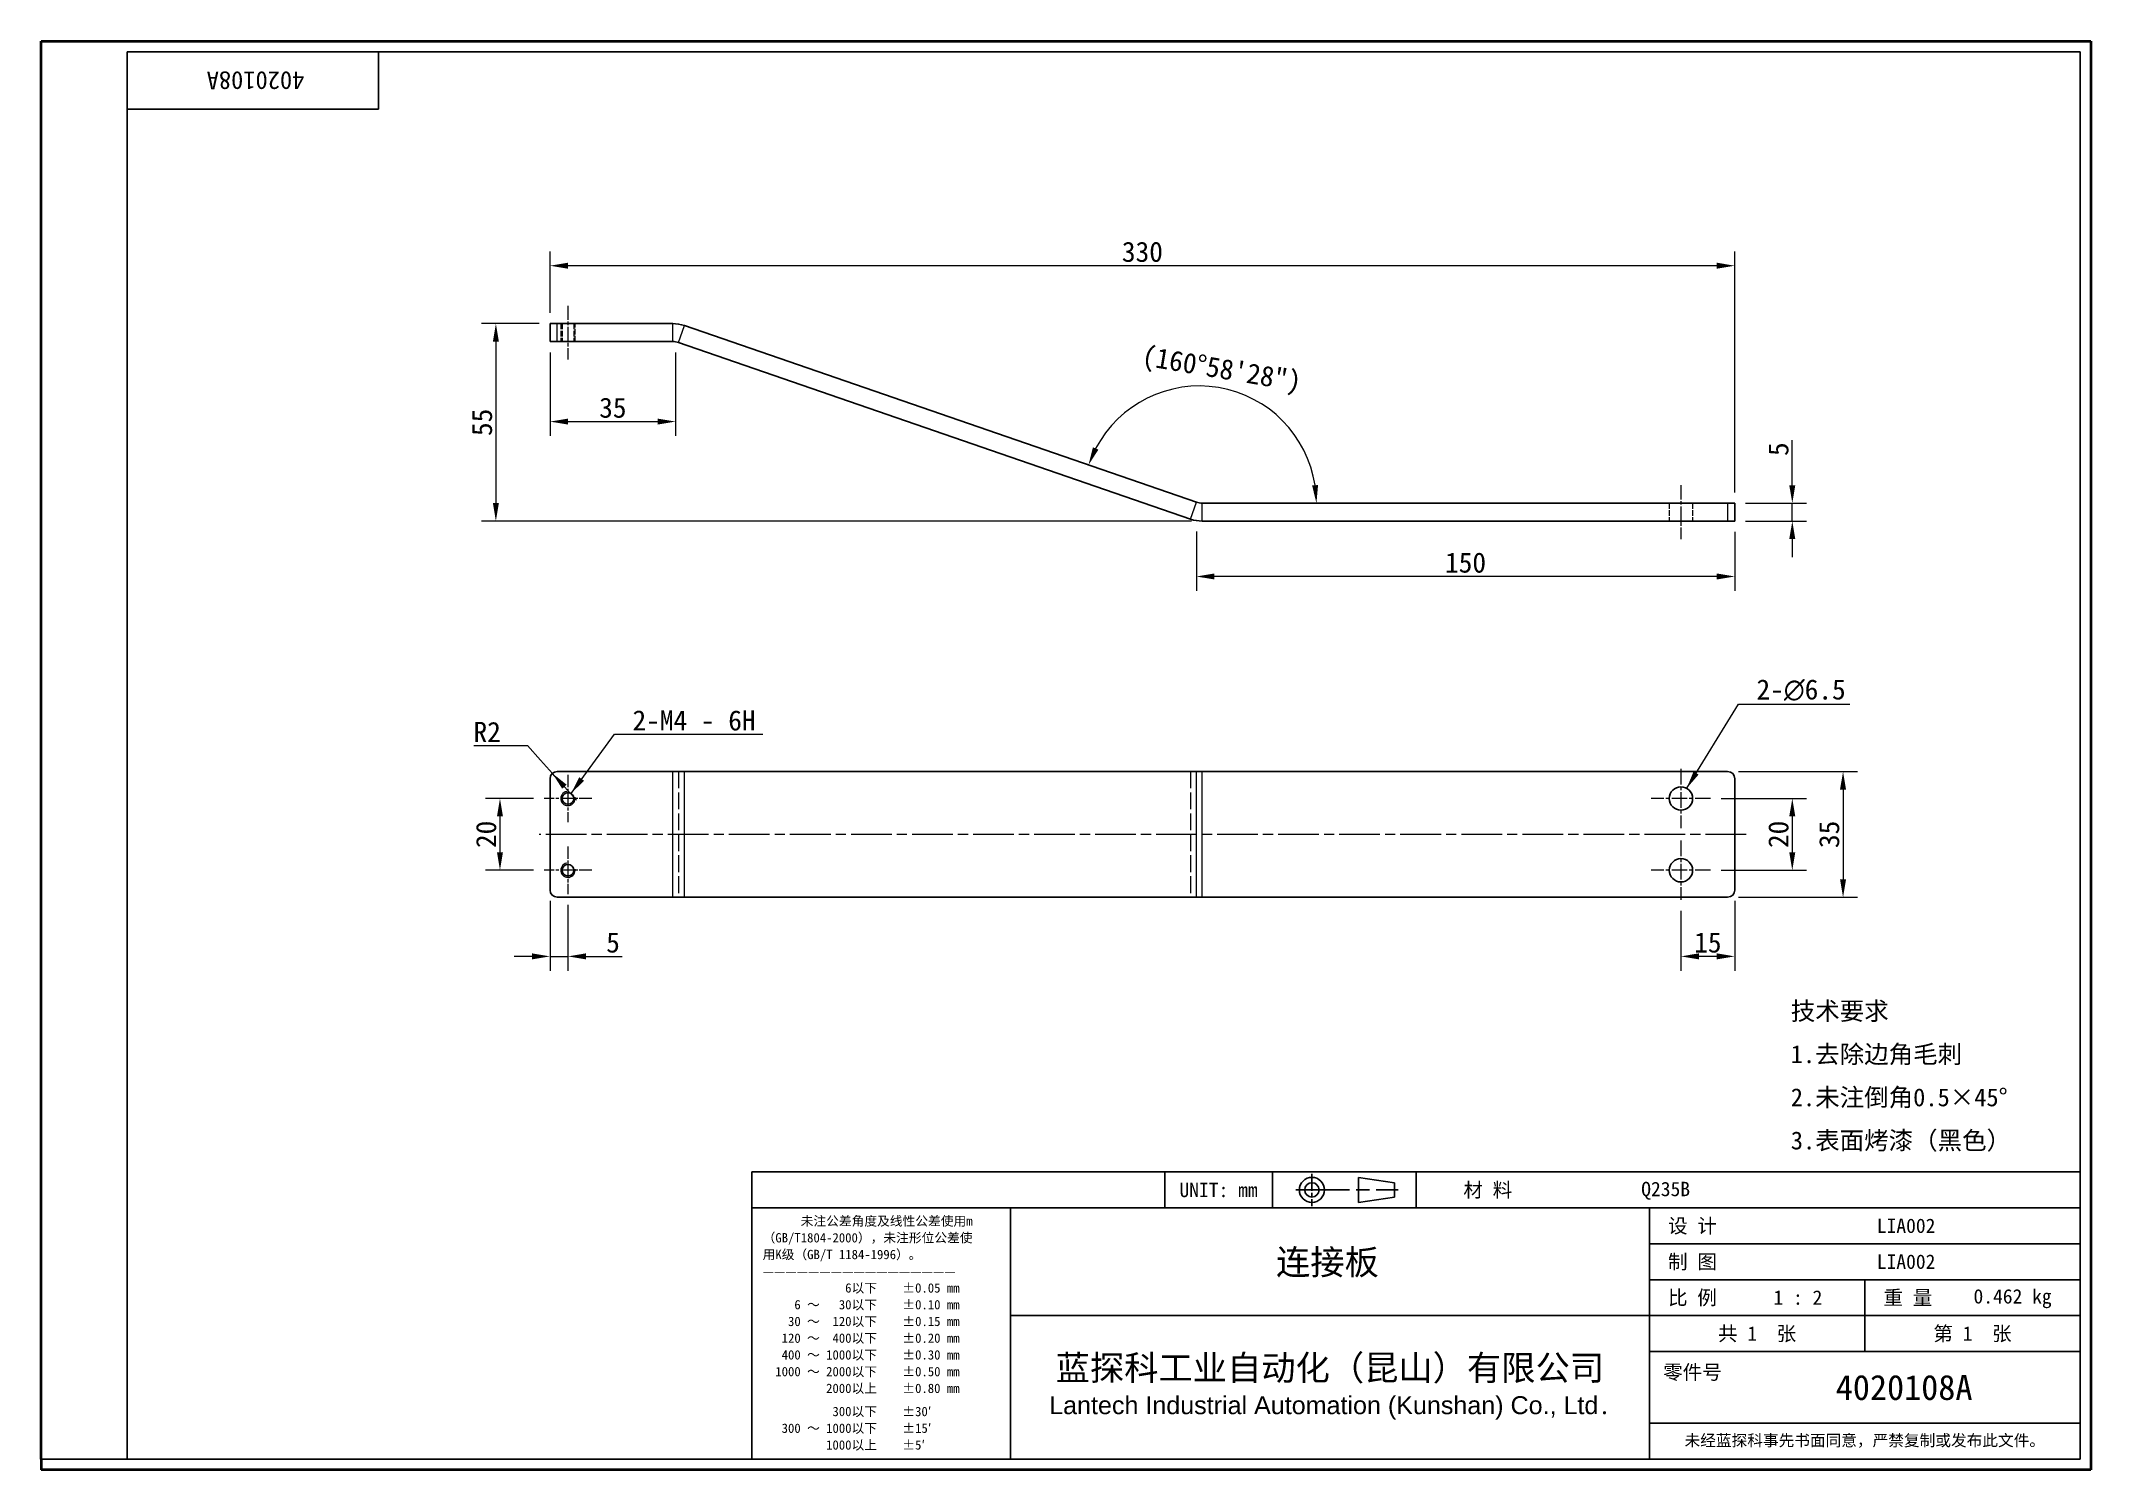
# Model space of a CAD drawing. Header units: millimetres. Extents: x 12 to 583, y 11 to 409.
import ezdxf
from ezdxf.enums import TextEntityAlignment as Align

# ---------------------------------------------------------------- set-up
doc = ezdxf.new("R2010")
doc.units = ezdxf.units.MM
doc.header["$LTSCALE"] = 2
doc.linetypes.add('CHAIN', pattern=[0.3543, 0.2362, -0.0295, 0.0591, -0.0295])
doc.linetypes.add('DASHED', pattern=[0.2067, 0.1654, -0.0413])
for name, color, linetype, lineweight in [('1', 7, 'Continuous', 18), ('可见 (ISO)', 7, 'Continuous', 25), ('可见窄的 (ISO)', 7, 'Continuous', 18), ('图框 (ISO)', 7, 'Continuous', 35), ('标题 (ISO)', 7, 'Continuous', 25)]:
    doc.layers.add(name, color=color, linetype=linetype, lineweight=lineweight)
for name, color, linetype, lineweight, true_color in [('中心标记 (ISO)', 1, 'CHAIN', 18, 0xff0000), ('中心线 (ISO)', 1, 'CHAIN', 18, 0xff0000), ('尺寸 (ISO)', 7, 'Continuous', 18, 0x008000), ('符号 (ISO)', 7, 'Continuous', 18, 0x008000), ('隐藏 (ISO)', 5, 'DASHED', 18, 0x0000ff), ('隐藏窄的 (ISO)', 5, 'DASHED', 18, 0x0000ff)]:
    doc.layers.add(name, color=color, linetype=linetype, lineweight=lineweight, true_color=true_color)
doc.styles.add('文本样式164', font='SimSun.ttf')
doc.styles.add('文本样式165', font='SimSun.ttf')
doc.styles.add('文本样式74', font='SimSun.ttf')
doc.styles.add('最新国标', font='simfang.ttf')
doc.styles.add('注释文本 (ISO)', font='simfang.ttf')
doc.dimstyles.new('默认 (GB)', dxfattribs={"dimscale": 2, "dimtxt": 2.8, "dimasz": 2.5, "dimexe": 2, "dimexo": 1.5, "dimgap": 0.5, "dimtad": 1, "dimtoh": 1, "dimdsep": 46, "dimtxsty": '最新国标', "dimcen": 0.09, "dimdle": 10, "dimclrd": 256, "dimclre": 256, "dimclrt": 256, "dimaunit": 1, "dimadec": 3, "dimazin": 2, "dimtfac": 0.535714, "dimtmove": 0, "dimatfit": 3, "dimfxl": 0, "dimtolj": 1, "dimtzin": 0, "dimlwd": -1, "dimlwe": -1, "dimarcsym": 0})
doc.dimstyles.new('默认 (GB)$7', dxfattribs={"dimscale": 2, "dimtxt": 2.8, "dimasz": 2.5, "dimexe": 2, "dimexo": 1.5, "dimgap": 0.5, "dimtad": 1, "dimtoh": 1, "dimdsep": 46, "dimtxsty": '最新国标', "dimcen": 0.09, "dimdle": 10, "dimclrd": 256, "dimclre": 256, "dimclrt": 256, "dimaunit": 1, "dimadec": 3, "dimazin": 2, "dimtfac": 0.535714, "dimtmove": 0, "dimatfit": 3, "dimfxl": 0, "dimtolj": 1, "dimtzin": 0, "dimlwd": -1, "dimlwe": -1, "dimarcsym": 0})

# ---------------------------------------------------------------- blocks, each defined once
blk = doc.blocks.new('图框 最新国标')
at = {"layer": '图框 (ISO)'}
for p, q in [((6, 7), (6, 204.5)), ((6, 204.5), (291.5, 204.5)), ((291.5, 204.5), (291.5, 5.5)), ((6, 7), (6, 5.5)), ((6, 7), (6, 5.5)), ((291.5, 5.5), (6, 5.5))]:
    blk.add_line(p, q, dxfattribs=at)
at = {"layer": '图框 (ISO)', "color": 7, "linetype": 'Continuous', "lineweight": 25}
for p, q in [((18, 203), (290, 203)), ((18, 7), (18, 203)), ((18, 203), (290, 203)), ((53, 203), (53, 195)), ((290, 203), (290, 7)), ((290, 203), (290, 7)), ((53, 195), (18, 195)), ((290, 7), (6, 7)), ((290, 7), (18, 7))]:
    blk.add_line(p, q, dxfattribs=at)
at = {"layer": '图框 (ISO)', "style": '文本样式74'}
blk.add_attdef('零件代号_001', (42.68, 200.25), '', height=2.5, rotation=180, dxfattribs=at)
blk = doc.blocks.new('标题栏 最新国标')
at = {"layer": '标题 (ISO)'}
for p, q in [((381.98, -183.84), (196.98, -183.84)), ((196.98, -183.84), (196.98, -223.84)), ((254.48, -183.84), (254.48, -188.84)), ((269.48, -183.84), (269.48, -188.84)), ((281.48, -188.09), (281.48, -184.59)), ((281.48, -184.59), (286.48, -185.34)), ((286.48, -185.34), (286.48, -187.34)), ((289.48, -183.84), (289.48, -188.84)), ((381.98, -223.84), (381.98, -183.84)), ((383.48, -183.84), (383.48, -225.34)), ((286.48, -187.34), (281.48, -188.09)), ((196.98, -188.84), (381.98, -188.84)), ((232.98, -188.84), (232.98, -223.84)), ((321.98, -188.84), (321.98, -223.84)), ((321.98, -193.84), (381.98, -193.84)), ((321.98, -198.84), (381.98, -198.84)), ((351.98, -198.84), (351.98, -208.84)), ((321.98, -203.84), (232.98, -203.84)), ((321.98, -203.84), (381.98, -203.84)), ((321.98, -208.84), (381.98, -208.84)), ((321.98, -218.84), (381.98, -218.84)), ((196.98, -223.84), (381.98, -223.84)), ((383.48, -225.34), (196.98, -225.34))]:
    blk.add_line(p, q, dxfattribs=at)
at = {"layer": '标题 (ISO)', "linetype": 'CHAIN', "ltscale": 5.000333}
blk.add_line((274.98, -184.09), (274.98, -188.59), dxfattribs=at)
at = {"layer": '标题 (ISO)', "linetype": 'CHAIN', "ltscale": 15.834605}
blk.add_line((272.73, -186.34), (286.98, -186.34), dxfattribs=at)
at = {"layer": '标题 (ISO)'}
for radius in [1.75, 1]:
    blk.add_circle((274.98, -186.34), radius, dxfattribs=at)
at = {"layer": '1', "style": '文本样式164'}
for s, p in [('UNIT: mm', (261.98, -186.34)), ('材 料', (299.48, -186.34)), ('设 计', (327.98, -191.34)), ('制 图', (327.98, -196.34)), ('比 例', (327.98, -201.34)), ('重 量', (357.98, -201.34)), ('共 1  张', (336.98, -206.34)), ('第 1  张', (366.98, -206.34))]:
    blk.add_text(s, height=2, dxfattribs=at).set_placement(p, align=Align.MIDDLE_CENTER)
at = {"layer": '标题 (ISO)', "char_height": 2, "style": '注释文本 (ISO)'}
for s, insert, attachment_point, line_spacing_factor in [('{\\fSimSun|b0|i0|c134|p2;\\H0.65x;      未注公差角度及线性公差使用m\\P（GB/T1804-2000），未注形位公差使\\P用K级（GB/T 1184-1996）。\\P—————————————————\\P             6以下    ±0.05 mm\\P     6 ～   30以下    ±0.10 mm\\P    30 ～  120以下    ±0.15 mm\\P   120 ～  400以下    ±0.20 mm\\P   400 ～ 1000以下    ±0.30 mm\\P  1000 ～ 2000以下    ±0.50 mm\\P          2000以上    ±0.80 mm\\P\\H0.38462x;\\P\\H2.6x;           300以下    ±30′\\P   300 ～ 1000以下    ±15′\\P          1000以上    ±5′}', (198.48, -206.34), 4, 1.075116), ('{\\fMicrosoft YaHei|b0|i0|c134|p34;\\H1.75x;蓝探科工业自动化（昆山）有限公司\\P\\fArial|b0|i0|c0|p34;\\H0.71429x;Lantech Industrial Automation (Kunshan) Co., Ltd\\fFangSong|b0|i0|c134|p49;.\\H1.15195x; }', (277.48, -213.84), 5, 0.978695)]:
    blk.add_mtext(s, dxfattribs=dict(at, insert=insert, attachment_point=attachment_point, line_spacing_factor=line_spacing_factor))
at = {"layer": '标题 (ISO)', "attachment_point": 5, "style": '注释文本 (ISO)'}
for s, insert, char_height in [('\\fFangSong|b0|i0;零件号', (327.98, -211.84), 2), ('\\fSimSun|b0|i0;{\\H1.6000;未经蓝探科事先书面同意，严禁复制或发布此文件。}', (351.98, -221.34), 1.6)]:
    blk.add_mtext(s, dxfattribs=dict(at, insert=insert, char_height=char_height))
at = {"layer": '标题 (ISO)'}
for tag, p, height, style in [('材料_001', (320.84, -187.21), 2, '注释文本 (ISO)'), ('设计人_001', (353.65, -192.33), 2, '注释文本 (ISO)'), ('库存编号_001', (269.98, -198.14), 3.5, '文本样式165'), ('设计人_001', (353.65, -197.33), 2, '注释文本 (ISO)'), ('视图比例_001', (339.26, -202.33), 2, '注释文本 (ISO)'), ('质量\\P3;_001', (367.12, -202.16), 2, '注释文本 (ISO)'), ('零件代号_001', (347.93, -215.59), 3.5, '文本样式165')]:
    blk.add_attdef(tag, p, '', height=height, dxfattribs=dict(at, style=style))
blk = doc.blocks.new('*D5')
at = {"layer": 'Defpoints', "color": 0, "transparency": 16777216}
for p in [(153.78, 330.28), (138.7, 275.28), (335.46, 275.28)]:
    blk.add_point(p, dxfattribs=at)
at = {"layer": '尺寸 (ISO)', "color": 116, "true_color": 0x00803f, "transparency": 16777216}
for p, q in [((150.78, 330.28), (134.7, 330.28)), ((138.7, 325.28), (138.7, 280.28)), ((332.46, 275.28), (134.7, 275.28))]:
    blk.add_line(p, q, dxfattribs=at)
for points in [[(137.87, 325.28), (139.53, 325.28), (138.7, 330.28)], [(137.87, 280.28), (139.53, 280.28), (138.7, 275.28)]]:
    blk.add_solid(points, dxfattribs=at)
at = {"layer": '尺寸 (ISO)', "transparency": 16777216, "insert": (134.87, 302.78), "char_height": 5.6, "attachment_point": 5, "rotation": 90, "style": '最新国标'}
blk.add_mtext('\\A1;55', dxfattribs=at)
blk = doc.blocks.new('*D6')
at = {"layer": 'Defpoints', "color": 0, "transparency": 16777216}
for p in [(153.78, 346.41), (153.78, 330.28), (483.78, 280.28)]:
    blk.add_point(p, dxfattribs=at)
at = {"layer": '尺寸 (ISO)', "color": 116, "true_color": 0x00803f, "transparency": 16777216}
for p, q in [((153.78, 333.28), (153.78, 350.41)), ((483.78, 283.28), (483.78, 350.41)), ((478.78, 346.41), (158.78, 346.41))]:
    blk.add_line(p, q, dxfattribs=at)
for points in [[(158.78, 347.25), (158.78, 345.58), (153.78, 346.41)], [(478.78, 347.25), (478.78, 345.58), (483.78, 346.41)]]:
    blk.add_solid(points, dxfattribs=at)
at = {"layer": '尺寸 (ISO)', "transparency": 16777216, "insert": (318.78, 350.25), "char_height": 5.6, "attachment_point": 5, "style": '最新国标'}
blk.add_mtext('\\A1;330', dxfattribs=at)
blk = doc.blocks.new('*D7')
at = {"layer": 'Defpoints', "color": 0, "transparency": 16777216}
for p in [(153.78, 325.28), (188.77, 325.21), (188.77, 303)]:
    blk.add_point(p, dxfattribs=at)
at = {"layer": '尺寸 (ISO)', "color": 116, "true_color": 0x00803f, "transparency": 16777216}
for p, q in [((153.78, 322.28), (153.78, 299)), ((188.77, 322.21), (188.77, 299)), ((158.78, 303), (183.77, 303))]:
    blk.add_line(p, q, dxfattribs=at)
for points in [[(158.78, 303.83), (158.78, 302.17), (153.78, 303)], [(183.77, 303.83), (183.77, 302.17), (188.77, 303)]]:
    blk.add_solid(points, dxfattribs=at)
at = {"layer": '尺寸 (ISO)', "transparency": 16777216, "insert": (171.28, 306.83), "char_height": 5.6, "attachment_point": 5, "style": '最新国标'}
blk.add_mtext('\\A1;35', dxfattribs=at)
blk = doc.blocks.new('*D8')
at = {"layer": 'Defpoints', "color": 0, "transparency": 16777216}
for p in [(333.81, 275.42), (483.78, 275.28), (333.81, 259.86)]:
    blk.add_point(p, dxfattribs=at)
at = {"layer": '尺寸 (ISO)', "color": 116, "true_color": 0x00803f, "transparency": 16777216}
for p, q in [((333.81, 272.42), (333.81, 255.86)), ((483.78, 272.28), (483.78, 255.86)), ((478.78, 259.86), (338.81, 259.86))]:
    blk.add_line(p, q, dxfattribs=at)
for points in [[(338.81, 260.69), (338.81, 259.03), (333.81, 259.86)], [(478.78, 260.69), (478.78, 259.03), (483.78, 259.86)]]:
    blk.add_solid(points, dxfattribs=at)
at = {"layer": '尺寸 (ISO)', "transparency": 16777216, "insert": (408.79, 263.69), "char_height": 5.6, "attachment_point": 5, "style": '最新国标'}
blk.add_mtext('\\A1;150', dxfattribs=at)
blk = doc.blocks.new('*D9')
at = {"layer": 'Defpoints', "color": 0, "transparency": 16777216}
for p in [(483.78, 280.28), (499.8, 280.28), (483.78, 275.28)]:
    blk.add_point(p, dxfattribs=at)
at = {"layer": '尺寸 (ISO)', "color": 116, "true_color": 0x00803f, "transparency": 16777216}
for p, q in [((499.8, 285.28), (499.8, 297.87)), ((486.78, 280.28), (503.8, 280.28)), ((499.8, 275.28), (499.8, 280.28)), ((486.78, 275.28), (503.8, 275.28)), ((499.8, 270.28), (499.8, 265.28))]:
    blk.add_line(p, q, dxfattribs=at)
for points in [[(498.96, 285.28), (500.63, 285.28), (499.8, 280.28)], [(498.96, 270.28), (500.63, 270.28), (499.8, 275.28)]]:
    blk.add_solid(points, dxfattribs=at)
at = {"layer": '尺寸 (ISO)', "transparency": 16777216, "insert": (495.96, 295.32), "char_height": 5.6, "attachment_point": 5, "rotation": 90, "style": '最新国标'}
blk.add_mtext('\\A1;5', dxfattribs=at)
blk = doc.blocks.new('*D10')
at = {"layer": 'Defpoints', "color": 0, "transparency": 16777216}
for p in [(353.96, 306.57), (331.78, 281.26), (334.62, 280.28), (481.78, 280.28)]:
    blk.add_point(p, dxfattribs=at)
at = {"layer": '尺寸 (ISO)', "color": 116, "true_color": 0x00803f, "transparency": 16777216}
blk.add_arc((334.62, 280.28), 32.64, 8.7859, 152.1885, dxfattribs=at)
for points in [[(306.52, 295.18), (304.99, 295.84), (303.77, 290.92)], [(367.71, 285.33), (366.05, 285.2), (367.26, 280.28)]]:
    blk.add_solid(points, dxfattribs=at)
at = {"layer": '尺寸 (ISO)', "transparency": 16777216, "insert": (340.78, 317.05), "char_height": 5.6, "attachment_point": 5, "rotation": 350.4872, "style": '最新国标'}
blk.add_mtext('\\A1;(160°58\'28")', dxfattribs=at)
blk = doc.blocks.new('*D11')
at = {"layer": 'Defpoints', "color": 0, "transparency": 16777216}
for p in [(477.03, 198.03), (477.03, 178.03), (499.8, 178.03)]:
    blk.add_point(p, dxfattribs=at)
at = {"layer": '尺寸 (ISO)', "color": 116, "true_color": 0x00803f, "transparency": 16777216}
for p, q in [((480.03, 198.03), (503.8, 198.03)), ((499.8, 193.03), (499.8, 183.03)), ((480.03, 178.03), (503.8, 178.03))]:
    blk.add_line(p, q, dxfattribs=at)
for points in [[(498.96, 193.03), (500.63, 193.03), (499.8, 198.03)], [(498.96, 183.03), (500.63, 183.03), (499.8, 178.03)]]:
    blk.add_solid(points, dxfattribs=at)
at = {"layer": '尺寸 (ISO)', "transparency": 16777216, "insert": (495.96, 188.03), "char_height": 5.6, "attachment_point": 5, "rotation": 90, "style": '最新国标'}
blk.add_mtext('\\A1;20', dxfattribs=at)
blk = doc.blocks.new('*D12')
at = {"layer": 'Defpoints', "color": 0, "transparency": 16777216}
for p in [(152.16, 198.03), (139.84, 178.03), (152.16, 178.03)]:
    blk.add_point(p, dxfattribs=at)
at = {"layer": '尺寸 (ISO)', "color": 116, "true_color": 0x00803f, "transparency": 16777216}
for p, q in [((149.16, 198.03), (135.84, 198.03)), ((139.84, 193.03), (139.84, 183.03)), ((149.16, 178.03), (135.84, 178.03))]:
    blk.add_line(p, q, dxfattribs=at)
for points in [[(139.01, 193.03), (140.67, 193.03), (139.84, 198.03)], [(139.01, 183.03), (140.67, 183.03), (139.84, 178.03)]]:
    blk.add_solid(points, dxfattribs=at)
at = {"layer": '尺寸 (ISO)', "transparency": 16777216, "insert": (136.01, 188.03), "char_height": 5.6, "attachment_point": 5, "rotation": 90, "style": '最新国标'}
blk.add_mtext('\\A1;20', dxfattribs=at)
blk = doc.blocks.new('*D13')
at = {"layer": 'Defpoints', "color": 0, "transparency": 16777216}
for p in [(481.78, 205.53), (481.78, 170.53), (513.94, 170.53)]:
    blk.add_point(p, dxfattribs=at)
at = {"layer": '尺寸 (ISO)', "color": 116, "true_color": 0x00803f, "transparency": 16777216}
for p, q in [((484.78, 205.53), (517.94, 205.53)), ((513.94, 200.53), (513.94, 175.53)), ((484.78, 170.53), (517.94, 170.53))]:
    blk.add_line(p, q, dxfattribs=at)
for points in [[(513.1, 200.53), (514.77, 200.53), (513.94, 205.53)], [(513.1, 175.53), (514.77, 175.53), (513.94, 170.53)]]:
    blk.add_solid(points, dxfattribs=at)
at = {"layer": '尺寸 (ISO)', "transparency": 16777216, "insert": (510.11, 188.03), "char_height": 5.6, "attachment_point": 5, "rotation": 90, "style": '最新国标'}
blk.add_mtext('\\A1;35', dxfattribs=at)
blk = doc.blocks.new('*D14')
at = {"layer": 'Defpoints', "color": 0, "transparency": 16777216}
for p in [(483.78, 172.53), (468.78, 169.78), (468.78, 154.05)]:
    blk.add_point(p, dxfattribs=at)
at = {"layer": '尺寸 (ISO)', "color": 116, "true_color": 0x00803f, "transparency": 16777216}
for p, q in [((468.78, 166.78), (468.78, 150.05)), ((483.78, 169.53), (483.78, 150.05)), ((478.78, 154.05), (473.78, 154.05))]:
    blk.add_line(p, q, dxfattribs=at)
for points in [[(473.78, 154.89), (473.78, 153.22), (468.78, 154.05)], [(478.78, 154.89), (478.78, 153.22), (483.78, 154.05)]]:
    blk.add_solid(points, dxfattribs=at)
at = {"layer": '尺寸 (ISO)', "transparency": 16777216, "insert": (476.28, 157.88), "char_height": 5.6, "attachment_point": 5, "style": '最新国标'}
blk.add_mtext('\\A1;15', dxfattribs=at)
blk = doc.blocks.new('*D15')
at = {"layer": 'Defpoints', "color": 0, "transparency": 16777216}
for p in [(153.78, 172.53), (158.78, 171.41), (153.78, 154.05)]:
    blk.add_point(p, dxfattribs=at)
at = {"layer": '尺寸 (ISO)', "color": 116, "true_color": 0x00803f, "transparency": 16777216}
for p, q in [((153.78, 169.53), (153.78, 150.05)), ((158.78, 168.41), (158.78, 150.05)), ((148.78, 154.05), (143.78, 154.05)), ((153.78, 154.05), (158.78, 154.05)), ((163.78, 154.05), (173.89, 154.05))]:
    blk.add_line(p, q, dxfattribs=at)
for points in [[(148.78, 154.89), (148.78, 153.22), (153.78, 154.05)], [(163.78, 154.89), (163.78, 153.22), (158.78, 154.05)]]:
    blk.add_solid(points, dxfattribs=at)
at = {"layer": '尺寸 (ISO)', "transparency": 16777216, "insert": (171.33, 157.88), "char_height": 5.6, "attachment_point": 5, "style": '最新国标'}
blk.add_mtext('\\A1;5', dxfattribs=at)
blk = doc.blocks.new('*D16')
at = {"layer": 'Defpoints', "color": 0, "transparency": 16777216}
for p in [(154.45, 205.02), (155.78, 203.53)]:
    blk.add_point(p, dxfattribs=at)
at = {"layer": '尺寸 (ISO)', "color": 116, "true_color": 0x00803f, "transparency": 16777216}
for p, q in [((132.57, 212.77), (147.48, 212.77)), ((147.48, 212.77), (151.1, 208.74)), ((154.45, 205.02), (151.1, 208.74)), ((155.78, 203.53), (154.45, 205.02)), ((157.79, 201.3), (161.13, 197.58))]:
    blk.add_line(p, q, dxfattribs=at)
blk.add_solid([(158.41, 201.86), (157.17, 200.74), (154.45, 205.02)], dxfattribs=at)
at = {"layer": '尺寸 (ISO)', "transparency": 16777216, "insert": (136.28, 216.57), "char_height": 5.6, "attachment_point": 5, "style": '最新国标'}
blk.add_mtext('\\A1;R2', dxfattribs=at)

msp = doc.modelspace()

# ---------------------------------------------------------------- linework, layer by layer
at = {"layer": '中心标记 (ISO)', "ltscale": 9.167361}
for p, q in [((468.7829, 206.2803), (468.7829, 189.7803)), ((477.0329, 198.0303), (460.5329, 198.0303)), ((468.7829, 186.2803), (468.7829, 169.7803)), ((477.0329, 178.0303), (460.5329, 178.0303))]:
    msp.add_line(p, q, dxfattribs=at)
at = {"layer": '中心标记 (ISO)', "ltscale": 7.357204}
for p, q in [((158.7829, 204.6513), (158.7829, 191.4093)), ((165.4039, 198.0303), (152.1619, 198.0303)), ((158.7829, 184.6513), (158.7829, 171.4093)), ((165.4039, 178.0303), (152.1619, 178.0303))]:
    msp.add_line(p, q, dxfattribs=at)
at = {"layer": '中心线 (ISO)', "ltscale": 8.333956}
for p, q in [((158.7829, 335.2791), (158.7829, 320.2791)), ((468.7829, 285.2791), (468.7829, 270.2791))]:
    msp.add_line(p, q, dxfattribs=at)
at = {"layer": '中心线 (ISO)', "ltscale": 23.990969}
msp.add_line((486.9554, 188.0303), (150.7829, 188.0303), dxfattribs=at)
at = {"layer": '可见 (ISO)'}
for p, q in [((153.7829, 330.2791), (153.7829, 325.2791)), ((153.7829, 330.2791), (155.7829, 330.2791)), ((187.945, 330.2791), (155.7829, 330.2791)), ((333.8287, 280.5522), (191.205, 329.7328)), ((155.7829, 325.2791), (153.7829, 325.2791)), ((155.7829, 325.2791), (187.945, 325.2791)), ((189.575, 325.0059), (332.1987, 275.8253)), ((481.7829, 280.2791), (335.4586, 280.2791)), ((481.7829, 280.2791), (483.7829, 280.2791)), ((483.7829, 275.2791), (483.7829, 280.2791)), ((335.4586, 275.2791), (481.7829, 275.2791)), ((483.7829, 275.2791), (481.7829, 275.2791)), ((153.7829, 203.5303), (153.7829, 172.5303)), ((187.945, 205.5303), (155.7829, 205.5303)), ((187.945, 205.5303), (191.205, 205.5303)), ((333.8287, 205.5303), (191.205, 205.5303)), ((335.4586, 205.5303), (333.8287, 205.5303)), ((481.7829, 205.5303), (335.4586, 205.5303)), ((483.7829, 203.5303), (483.7829, 172.5303)), ((187.945, 170.5303), (155.7829, 170.5303)), ((187.945, 170.5303), (191.205, 170.5303)), ((333.8287, 170.5303), (191.205, 170.5303)), ((335.4586, 170.5303), (333.8287, 170.5303)), ((481.7829, 170.5303), (335.4586, 170.5303))]:
    msp.add_line(p, q, dxfattribs=at)
for centre, radius in [((468.7829, 198.0303), 3.25), ((158.7829, 198.0303), 1.621), ((158.7829, 178.0303), 1.621), ((468.7829, 178.0303), 3.25)]:
    msp.add_circle(centre, radius, dxfattribs=at)
for centre, radius, start, end in [((187.945, 320.2791), 10, 70.974394, 90), ((187.945, 320.2791), 5, 70.974394, 90), ((335.4586, 285.2791), 5, 250.974394, 270), ((335.4586, 285.2791), 10, 250.974394, 270), ((155.7829, 203.5303), 2, 90, 180), ((481.7829, 203.5303), 2, 0, 90), ((155.7829, 172.5303), 2, 180, 270), ((481.7829, 172.5303), 2, 270, 0)]:
    msp.add_arc(centre, radius, start, end, dxfattribs=at)
at = {"layer": '可见窄的 (ISO)'}
for p, q in [((155.7829, 325.2791), (155.7829, 330.2791)), ((187.945, 325.2791), (187.945, 330.2791)), ((189.575, 325.0059), (191.205, 329.7328)), ((332.1987, 275.8253), (333.8287, 280.5522)), ((335.4586, 275.2791), (335.4586, 280.2791)), ((481.7829, 280.2791), (481.7829, 275.2791)), ((187.945, 170.5303), (187.945, 205.5303)), ((191.205, 170.5303), (191.205, 205.5303)), ((333.8287, 170.5303), (333.8287, 205.5303)), ((335.4586, 170.5303), (335.4586, 205.5303))]:
    msp.add_line(p, q, dxfattribs=at)
for centre in [(158.7829, 198.0303), (158.7829, 178.0303)]:
    msp.add_arc(centre, 2, 100, 10, dxfattribs=at)
at = {"layer": '隐藏 (ISO)', "ltscale": 4.761642}
for p, q in [((156.7829, 330.2791), (156.7829, 325.2791)), ((157.1619, 330.2791), (157.1619, 325.2791)), ((160.4039, 330.2791), (160.4039, 325.2791)), ((160.7829, 325.2791), (160.7829, 330.2791)), ((465.5329, 280.2791), (465.5329, 275.2791)), ((472.0329, 280.2791), (472.0329, 275.2791))]:
    msp.add_line(p, q, dxfattribs=at)
at = {"layer": '隐藏窄的 (ISO)', "ltscale": 14.110627}
for p, q in [((189.575, 205.5303), (189.575, 170.5303)), ((332.1987, 205.5303), (332.1987, 170.5303))]:
    msp.add_line(p, q, dxfattribs=at)

# ---------------------------------------------------------------- block references
at = {"xscale": 2, "yscale": 2, "zscale": 2}
msp.add_blockref('图框 最新国标', (0, 0), dxfattribs=at).add_auto_attribs({'零件代号_001': '4020108A'})
ref = msp.add_blockref('标题栏 最新国标', (-183.9651, 461.6886), dxfattribs=dict(xscale=2, yscale=2, zscale=2))
ref.add_attrib('零件代号_001', '4020108A', (511.8994, 30.5), dxfattribs={"layer": '标题 (ISO)', "height": 7, "style": '文本样式165'})
ref.add_attrib('库存编号_001', '连接板', (356.0028, 65.4022), dxfattribs={"layer": '标题 (ISO)', "height": 7, "style": '文本样式165'})
ref.add_attrib('质量\\P3;_001', '0.462 kg', (550.2743, 57.3657), dxfattribs={"layer": '标题 (ISO)', "height": 4, "style": '注释文本 (ISO)'})
ref.add_attrib('视图比例_001', '1 : 2', (494.56, 57.0343), dxfattribs={"layer": '标题 (ISO)', "height": 4, "style": '注释文本 (ISO)'})
ref.add_attrib('设计人_001', 'LIA002', (523.3371, 77.0229), dxfattribs={"layer": '标题 (ISO)', "height": 4, "style": '注释文本 (ISO)'})
ref.add_attrib('设计人_001', 'LIA002', (523.3371, 67.0229), dxfattribs={"layer": '标题 (ISO)', "height": 4, "style": '注释文本 (ISO)'})
ref.add_attrib('材料_001', 'Q235B', (457.72, 87.2629), dxfattribs={"layer": '标题 (ISO)', "height": 4, "style": '注释文本 (ISO)'})

# ---------------------------------------------------------------- texts
at = {"layer": '符号 (ISO)'}
for s, insert, char_height, width, attachment_point, line_spacing_factor, style in [('2-\\fAIGDT|b0|i0;{\\H5.6000;n}\\fFangSong|b0|i0;{\\H5.6000;6.5}', (489.8215, 225.2263), 5.6, 27.507087, 7, 0.49, '最新国标'), ('2-M4 - 6H', (176.7586, 216.8972), 5.6, 38.10358, 7, 0.49, '最新国标'), ('\\fFangSong|b0|i0;{\\H5.0000;技术要求\\P}\\fFangSong|b0|i0;{\\H5.0000;1.去除边角毛刺\\P}\\fFangSong|b0|i0;{\\H5.0000;2.未注倒角0.5×45°\\P}\\fFangSong|b0|i0;{\\H5.0000;3.表面烤漆（黑色）}', (499.3761, 120.48), 5, 71.111112, 4, 1.441304, '注释文本 (ISO)')]:
    msp.add_mtext(s, dxfattribs=dict(at, insert=insert, char_height=char_height, width=width, attachment_point=attachment_point, line_spacing_factor=line_spacing_factor, style=style))

# ---------------------------------------------------------------- dimensions: what is measured, and where the dimension line sits
at = {"layer": '尺寸 (ISO)', "color": 116, "true_color": 0x00803f}
for base, p1, p2, angle, override, picture, middle in [((153.7829, 346.4143), (483.7829, 280.2791), (153.7829, 330.2791), 180, {"dimgap": 0.5, "dimtoh": 0, "dimdec": 2, "dimtol": 0, "dimlim": 0, "dimtp": 0, "dimtm": 0, "dimtdec": 2, "dimtofl": 0, "dimatfit": 1}, '*D6', (318.7829, 346.4143)), ((138.7015, 275.2791), (153.7829, 330.2791), (335.4586, 275.2791), 270, {"dimgap": 0.5, "dimtoh": 0, "dimdec": 2, "dimtol": 0, "dimlim": 0, "dimtp": 0, "dimtm": 0, "dimtdec": 2, "dimtofl": 0, "dimatfit": 1}, '*D5', (138.7015, 302.7791)), ((188.7714, 303.0001), (153.7829, 325.2791), (188.7714, 325.2103), 180, {"dimgap": 0.5, "dimtoh": 0, "dimdec": 0, "dimtol": 0, "dimlim": 0, "dimtp": 0, "dimtm": 0, "dimtdec": 2, "dimtofl": 0, "dimatfit": 1}, '*D7', (171.2771, 303.0001)), ((499.7957, 280.2791), (483.7829, 275.2791), (483.7829, 280.2791), 90, {"dimgap": 0.5, "dimtoh": 0, "dimdec": 2, "dimtol": 0, "dimlim": 0, "dimtp": 0, "dimtm": 0, "dimtdec": 2, "dimtofl": 1, "dimatfit": 1}, '*D9', (499.7957, 295.32)), ((333.806, 259.8595), (483.7829, 275.2791), (333.806, 275.4166), 180, {"dimgap": 0.5, "dimtoh": 0, "dimdec": 0, "dimtol": 0, "dimlim": 0, "dimtp": 0, "dimtm": 0, "dimtdec": 2, "dimtofl": 0, "dimatfit": 1}, '*D8', (408.7944, 259.8595)), ((513.9379, 170.5303), (481.7829, 205.5303), (481.7829, 170.5303), 90, {"dimgap": 0.5, "dimtoh": 0, "dimdec": 2, "dimtol": 0, "dimlim": 0, "dimtp": 0, "dimtm": 0, "dimtdec": 2, "dimtofl": 0, "dimatfit": 1}, '*D13', (513.9379, 188.0303)), ((139.8399, 178.0303), (152.1619, 198.0303), (152.1619, 178.0303), 90, {"dimgap": 0.5, "dimtoh": 0, "dimdec": 2, "dimtol": 0, "dimlim": 0, "dimtp": 0, "dimtm": 0, "dimtdec": 2, "dimtofl": 0, "dimatfit": 1}, '*D12', (139.8399, 188.0303)), ((499.7957, 178.0303), (477.0329, 198.0303), (477.0329, 178.0303), 90, {"dimgap": 0.5, "dimtoh": 0, "dimdec": 2, "dimtol": 0, "dimlim": 0, "dimtp": 0, "dimtm": 0, "dimtdec": 2, "dimtofl": 0, "dimatfit": 1}, '*D11', (499.7957, 188.0303)), ((153.7829, 154.053), (158.7829, 171.4093), (153.7829, 172.5303), 180, {"dimgap": 0.5, "dimtoh": 0, "dimdec": 2, "dimtol": 0, "dimlim": 0, "dimtp": 0, "dimtm": 0, "dimtdec": 2, "dimtofl": 1, "dimatfit": 1}, '*D15', (171.3349, 154.053)), ((468.7829, 154.053), (483.7829, 172.5303), (468.7829, 169.7803), 180, {"dimgap": 0.5, "dimtoh": 0, "dimdec": 2, "dimtol": 0, "dimlim": 0, "dimtp": 0, "dimtm": 0, "dimtdec": 2, "dimtofl": 0, "dimatfit": 1}, '*D14', (476.2829, 154.053))]:
    dim = msp.add_linear_dim(base=base, p1=p1, p2=p2, angle=angle, dimstyle='默认 (GB)', override=override, dxfattribs=at)
    dim.commit()
    dim.dimension.update_dxf_attribs({"geometry": picture, "text_midpoint": middle, "dimtype": 160})
dim = msp.add_angular_dim_3p(base=(353.96247, 306.56929), center=(334.62077, 280.27905), p1=(481.78291, 280.27905), p2=(331.78465, 281.25703), text='(<>)', dimstyle='默认 (GB)', override={"dimgap": 0.5, "dimtoh": 0, "dimse1": 1, "dimse2": 1, "dimtol": 0, "dimlim": 0, "dimtp": 0, "dimtm": 0, "dimtdec": 2}, dxfattribs=at)
dim.commit()
dim.dimension.update_dxf_attribs({"geometry": '*D10', "text_midpoint": (340.01489, 312.46883), "dimtype": 165})
dim = msp.add_radius_dim(center=(155.7829, 203.5303), mpoint=(154.4458, 205.0176), dimstyle='默认 (GB)', override={"dimgap": 0.5, "dimtih": 1, "dimdec": 2, "dimlfac": 1, "dimcen": 0, "dimtol": 0, "dimlim": 0, "dimtp": 0, "dimtm": 0, "dimtdec": 2}, dxfattribs=at)
dim.commit()
dim.dimension.update_dxf_attribs({"geometry": '*D16', "text_midpoint": (136.2843, 212.77), "dimtype": 164})

# ---------------------------------------------------------------- leaders
at = {"layer": '符号 (ISO)', "annotation_type": 0, "has_hookline": 1, "hookline_direction": 0}
for points, text_width in [([(470.3811, 200.8602), (484.8215, 224.293), (489.8215, 224.293)], 26.0019), ([(159.6313, 199.4116), (171.7586, 215.9639), (176.7586, 215.9639)], 36.288)]:
    msp.add_leader(points, dimstyle='默认 (GB)$7', override={"dimgap": 0, "dimtad": 1}, dxfattribs=dict(at, text_width=text_width))

doc.saveas('drawing.dxf')
